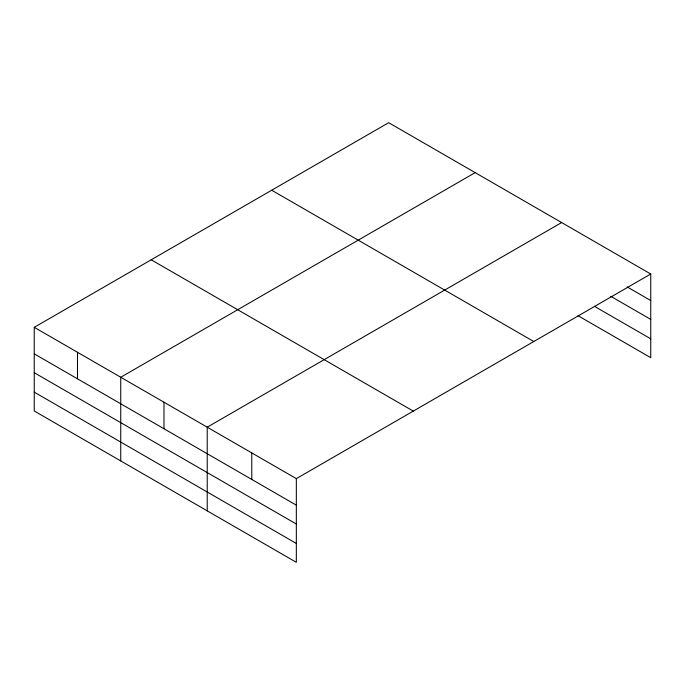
<?xml version="1.0" encoding="UTF-8"?>
<svg xmlns="http://www.w3.org/2000/svg" width="685" height="685" viewBox="0 0 685 685"><rect width="100%" height="100%" fill="white"/><g stroke="black" fill="none" stroke-linecap="round" stroke-linejoin="round"><path stroke-width="1.03" d="M34.25 327.319L296.331 478.627L296.331 562.308L34.25 410.991L34.25 327.319L388.669 122.692L650.75 274.009L650.75 357.681L578.012 315.682M475.159 172.629L120.74 377.255L120.74 460.928M561.64 222.556L207.221 427.183L207.221 510.856M296.331 478.627L650.75 274.009M627.109 286.895L650.75 300.544M610.746 296.297L650.75 319.398M594.374 306.281L650.75 338.827M271.714 190.224L533.795 341.532M151.205 259.795L413.286 411.103M34.25 353.854L296.331 505.162M34.25 372.708L296.331 524.025M34.25 392.137L296.331 543.445M251.772 452.905L251.772 479.44M163.98 402.215L163.98 428.75M77.491 352.287L77.491 378.822"/></g></svg>
